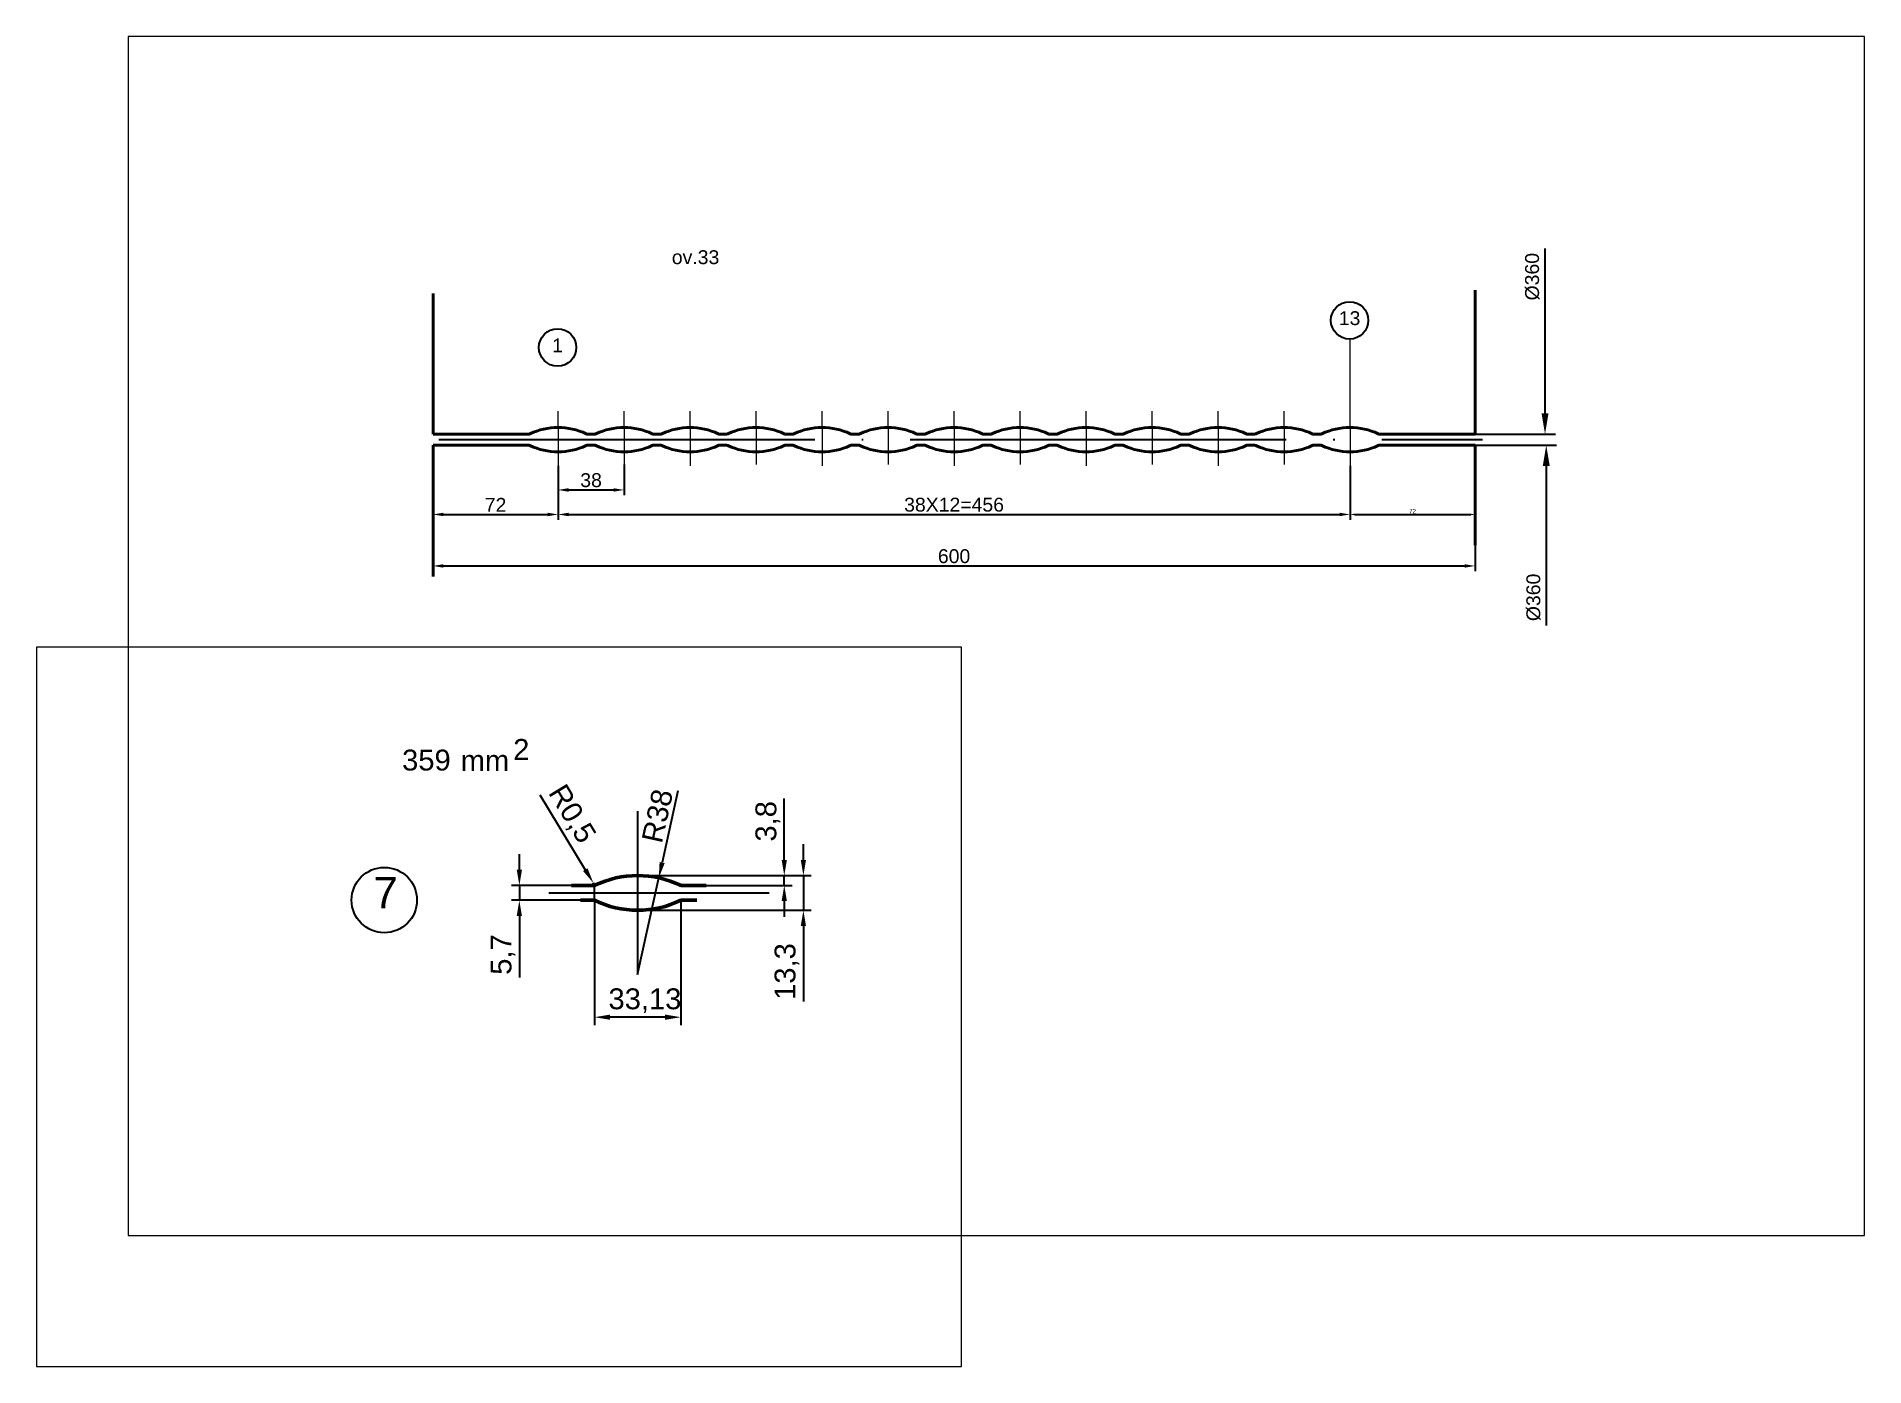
# Paper-space layout 'ov.33' of a CAD drawing. Header units: millimetres. Extents: x -53 to 298, y -44 to 211.
# The model-space entities are those that its viewports show. They can reach past a viewport. Long polylines and large blocks are cut down to what shows.
import ezdxf

# ---------------------------------------------------------------- set-up
doc = ezdxf.new("R2010")
doc.units = ezdxf.units.MM
doc.linetypes.add('ACAD_ISO04W100', pattern=[30, 24, -3, 0, -3])
for name, color, linetype, lineweight in [('контурная', 7, 'Continuous', 50), ('осевые', 4, 'ACAD_ISO04W100', 25), ('размерные', 220, 'Continuous', 25), ('тонкая', 7, 'Continuous', 25), ('тонкий', 7, 'Continuous', 20)]:
    doc.layers.add(name, color=color, linetype=linetype, lineweight=lineweight)
doc.layers.add('осевая', color=4, linetype='Continuous')
doc.layers.add('построения', color=2, linetype='Continuous', lineweight=25, plot=False)
doc.styles.add('s1v4', font='ARIAL.TTF', dxfattribs={"height": 4})
doc.styles.get("Standard").update_dxf_attribs({"font": 'ARIAL.TTF'})
doc.dimstyles.new('ISO-25', dxfattribs={"dimtxt": 2.5, "dimasz": 2.5, "dimexe": 1.25, "dimexo": 0.625, "dimtad": 1, "dimtxsty": 'Standard', "dimcen": 2.5, "dimadec": 0, "dimazin": 0, "dimtfac": 1, "dimtmove": 0, "dimatfit": 3, "dimfxl": 1, "dimarcsym": 0})
doc.dimstyles.new('s2v4', dxfattribs={"dimtxt": 8, "dimasz": 6, "dimexe": 3, "dimexo": 0, "dimgap": 1.5, "dimtad": 1, "dimtxsty": 'Standard', "dimcen": 2.5, "dimadec": 0, "dimazin": 0, "dimtfac": 1, "dimtmove": 0, "dimatfit": 3, "dimfxl": 1, "dimarcsym": 0})
doc.dimstyles.new('s2v4$0', dxfattribs={"dimtxt": 8, "dimasz": 6, "dimexe": 3, "dimexo": 0, "dimgap": 1.5, "dimtad": 1, "dimtxsty": 'Standard', "dimcen": 2.5, "dimadec": 0, "dimazin": 0, "dimtfac": 1, "dimtmove": 0, "dimatfit": 3, "dimfxl": 1, "dimarcsym": 0})
doc.dimstyles.new('s4v4', dxfattribs={"dimtxt": 16, "dimasz": 12, "dimexe": 6, "dimexo": 0, "dimgap": 3, "dimtad": 1, "dimtxsty": 'Standard', "dimcen": 2.5, "dimadec": 0, "dimazin": 0, "dimtfac": 1, "dimtmove": 0, "dimatfit": 3, "dimfxl": 1, "dimarcsym": 0})

# ---------------------------------------------------------------- blocks, each defined once
blk = doc.blocks.new('*D385')
at = {"layer": 'Defpoints', "color": 0}
for p in [(29677.73, -1840.19), (29677.73, -1852.25), (29077.73, -1858.4)]:
    blk.add_point(p, dxfattribs=at)
at = {"layer": 'тонкий', "color": 0, "lineweight": -2}
for p, q in [((29677.73, -1840.19), (29677.73, -1855.25)), ((29077.73, -1858.4), (29077.73, -1849.25)), ((29083.73, -1852.25), (29671.73, -1852.25))]:
    blk.add_line(p, q, dxfattribs=at)
at = {"layer": 'тонкий', "color": 0}
for points in [[(29083.73, -1851.25), (29083.73, -1853.25), (29077.73, -1852.25)], [(29671.73, -1851.25), (29671.73, -1853.25), (29677.73, -1852.25)]]:
    blk.add_solid(points, dxfattribs=at)
at = {"layer": 'тонкий', "color": 0, "insert": (29377.73, -1846.67), "char_height": 8, "attachment_point": 5}
blk.add_mtext('600', dxfattribs=at)
blk = doc.blocks.new('*D386')
at = {"layer": 'Defpoints', "color": 0}
for p in [(29187.73, -1793.75), (29149.73, -1794.6), (29187.73, -1808.5)]:
    blk.add_point(p, dxfattribs=at)
at = {"layer": 'тонкий', "color": 0, "lineweight": -2}
for p, q in [((29187.73, -1793.75), (29187.73, -1811.5)), ((29149.73, -1794.6), (29149.73, -1811.5)), ((29155.73, -1808.5), (29181.73, -1808.5))]:
    blk.add_line(p, q, dxfattribs=at)
at = {"layer": 'тонкий', "color": 0}
for points in [[(29155.73, -1807.5), (29155.73, -1809.5), (29149.73, -1808.5)], [(29181.73, -1807.5), (29181.73, -1809.5), (29187.73, -1808.5)]]:
    blk.add_solid(points, dxfattribs=at)
at = {"layer": 'тонкий', "color": 0, "insert": (29168.73, -1802.91), "char_height": 8, "attachment_point": 5}
blk.add_mtext('38', dxfattribs=at)
blk = doc.blocks.new('*D387')
at = {"layer": 'Defpoints', "color": 0}
for p in [(29149.73, -1795.23), (29605.73, -1794.6), (29605.73, -1822.61)]:
    blk.add_point(p, dxfattribs=at)
at = {"layer": 'тонкий', "color": 0, "lineweight": -2}
for p, q in [((29149.73, -1795.23), (29149.73, -1825.61)), ((29605.73, -1794.6), (29605.73, -1825.61)), ((29155.73, -1822.61), (29599.73, -1822.61))]:
    blk.add_line(p, q, dxfattribs=at)
at = {"layer": 'тонкий', "color": 0}
for points in [[(29155.73, -1821.61), (29155.73, -1823.61), (29149.73, -1822.61)], [(29599.73, -1821.61), (29599.73, -1823.61), (29605.73, -1822.61)]]:
    blk.add_solid(points, dxfattribs=at)
at = {"layer": 'тонкий', "color": 0, "insert": (29377.73, -1817.02), "char_height": 8, "attachment_point": 5}
blk.add_mtext('38X12=456', dxfattribs=at)
blk = doc.blocks.new('*D388')
at = {"layer": 'Defpoints', "color": 0}
for p in [(29077.73, -1782.73), (29149.73, -1794.6), (29149.73, -1822.61)]:
    blk.add_point(p, dxfattribs=at)
at = {"layer": 'тонкий', "color": 0, "lineweight": -2}
for p, q in [((29077.73, -1782.73), (29077.73, -1825.61)), ((29149.73, -1794.6), (29149.73, -1825.61)), ((29083.73, -1822.61), (29143.73, -1822.61))]:
    blk.add_line(p, q, dxfattribs=at)
at = {"layer": 'тонкий', "color": 0}
for points in [[(29083.73, -1821.61), (29083.73, -1823.61), (29077.73, -1822.61)], [(29143.73, -1821.61), (29143.73, -1823.61), (29149.73, -1822.61)]]:
    blk.add_solid(points, dxfattribs=at)
at = {"layer": 'тонкий', "color": 0, "insert": (29113.73, -1817.09), "char_height": 8, "attachment_point": 5}
blk.add_mtext('72', dxfattribs=at)
blk = doc.blocks.new('*D389')
at = {"color": 0, "lineweight": -2}
for p, q in [((29677.73, -1783.36), (29677.73, -1823.86)), ((29605.73, -1795.23), (29605.73, -1823.86)), ((29608.23, -1822.61), (29675.23, -1822.61))]:
    blk.add_line(p, q, dxfattribs=at)
at = {"color": 0}
for points in [[(29608.23, -1822.19), (29608.23, -1823.03), (29605.73, -1822.61)], [(29675.23, -1822.19), (29675.23, -1823.03), (29677.73, -1822.61)]]:
    blk.add_solid(points, dxfattribs=at)
at = {"layer": 'Defpoints', "color": 0}
for p in [(29677.73, -1782.73), (29605.73, -1794.6), (29677.73, -1822.61)]:
    blk.add_point(p, dxfattribs=at)
at = {"color": 0, "lineweight": 15, "insert": (29641.73, -1820.73), "char_height": 2.5, "attachment_point": 5}
blk.add_mtext('72', dxfattribs=at)
blk = doc.blocks.new('*D390')
at = {"layer": 'Defpoints', "color": 0}
for p in [(28811.97, -1777.39), (28845.1, -1777.39), (28811.97, -1822.2)]:
    blk.add_point(p, dxfattribs=at)
at = {"layer": 'тонкий', "color": 0, "lineweight": -2}
for p, q in [((28811.97, -1777.39), (28811.97, -1825.2)), ((28845.1, -1777.39), (28845.1, -1825.2)), ((28839.1, -1822.2), (28817.97, -1822.2))]:
    blk.add_line(p, q, dxfattribs=at)
at = {"layer": 'тонкий', "color": 0}
for points in [[(28817.97, -1821.2), (28817.97, -1823.2), (28811.97, -1822.2)], [(28839.1, -1821.2), (28839.1, -1823.2), (28845.1, -1822.2)]]:
    blk.add_solid(points, dxfattribs=at)
at = {"layer": 'тонкий', "color": 0, "insert": (28831.35, -1815.9), "char_height": 8, "attachment_point": 5}
blk.add_mtext('33,13', dxfattribs=at)
blk = doc.blocks.new('*D383')
at = {"layer": 'Defpoints', "color": 0}
for p in [(28811.6, -1770.76), (28811.86, -1771.19)]:
    blk.add_point(p, dxfattribs=at)
at = {"layer": 'тонкий', "color": 0, "lineweight": -2}
for p, q in [((28791.03, -1736.99), (28808.48, -1765.64)), ((28811.86, -1771.19), (28811.6, -1770.76))]:
    blk.add_line(p, q, dxfattribs=at)
blk.add_arc((28811.86, -1771.19), 0.5, 121.33768, 270, dxfattribs=at)
at = {"layer": 'тонкий', "color": 0}
blk.add_solid([(28809.33, -1765.12), (28807.62, -1766.16), (28811.6, -1770.76)], dxfattribs=at)
at = {"layer": 'тонкий', "color": 0, "insert": (28802.99, -1744.5), "char_height": 8, "attachment_point": 5, "rotation": 301.33768}
blk.add_mtext('R0,5', dxfattribs=at)
blk = doc.blocks.new('*D391')
at = {"layer": 'Defpoints', "color": 0}
for p in [(28828.53, -1767.89), (28854.77, -1771.69), (28884.78, -1767.89)]:
    blk.add_point(p, dxfattribs=at)
at = {"layer": 'тонкий', "color": 0, "lineweight": -2}
for p, q in [((28884.78, -1761.89), (28884.78, -1738.31)), ((28828.53, -1767.89), (28887.78, -1767.89)), ((28854.77, -1771.69), (28887.78, -1771.69)), ((28884.78, -1771.69), (28884.78, -1767.89)), ((28884.78, -1777.69), (28884.78, -1783.69))]:
    blk.add_line(p, q, dxfattribs=at)
at = {"layer": 'тонкий', "color": 0}
for points in [[(28883.78, -1761.89), (28885.78, -1761.89), (28884.78, -1767.89)], [(28883.78, -1777.69), (28885.78, -1777.69), (28884.78, -1771.69)]]:
    blk.add_solid(points, dxfattribs=at)
at = {"layer": 'тонкий', "color": 0, "insert": (28878.47, -1747.1), "char_height": 8, "attachment_point": 5, "rotation": 90}
blk.add_mtext('3,8', dxfattribs=at)
blk = doc.blocks.new('*D392')
at = {"layer": 'Defpoints', "color": 0}
for p in [(28863.92, -1767.89), (28828.53, -1781.19), (28892.11, -1781.19)]:
    blk.add_point(p, dxfattribs=at)
at = {"layer": 'тонкий', "color": 0, "lineweight": -2}
for p, q in [((28892.11, -1761.89), (28892.11, -1755.89)), ((28863.92, -1767.89), (28895.11, -1767.89)), ((28892.11, -1767.89), (28892.11, -1781.19)), ((28828.53, -1781.19), (28895.11, -1781.19)), ((28892.11, -1787.19), (28892.11, -1816.22))]:
    blk.add_line(p, q, dxfattribs=at)
at = {"layer": 'тонкий', "color": 0}
for points in [[(28891.11, -1761.89), (28893.11, -1761.89), (28892.11, -1767.89)], [(28891.11, -1787.19), (28893.11, -1787.19), (28892.11, -1781.19)]]:
    blk.add_solid(points, dxfattribs=at)
at = {"layer": 'тонкий', "color": 0, "insert": (28885.8, -1804.7), "char_height": 8, "attachment_point": 5, "rotation": 90}
blk.add_mtext('13,3', dxfattribs=at)
blk = doc.blocks.new('*D384')
at = {"layer": 'Defpoints', "color": 0}
for p in [(28836.66, -1768.77), (28828.53, -1805.89)]:
    blk.add_point(p, dxfattribs=at)
at = {"layer": 'тонкий', "color": 0, "lineweight": -2}
for p, q in [((28843.96, -1735.43), (28837.94, -1762.91)), ((28828.53, -1805.89), (28836.66, -1768.77))]:
    blk.add_line(p, q, dxfattribs=at)
at = {"layer": 'тонкий', "color": 0}
blk.add_solid([(28836.97, -1762.69), (28838.92, -1763.12), (28836.66, -1768.77)], dxfattribs=at)
at = {"layer": 'тонкий', "color": 0, "insert": (28836.14, -1745.04), "char_height": 8, "attachment_point": 5, "rotation": 77.6507}
blk.add_mtext('R38', dxfattribs=at)
blk = doc.blocks.new('*D393')
at = {"layer": 'Defpoints', "color": 0}
for p in [(28803.18, -1771.69), (28783.19, -1777.39), (28806.63, -1777.39)]:
    blk.add_point(p, dxfattribs=at)
at = {"layer": 'тонкий', "color": 0, "lineweight": -2}
for p, q in [((28783.19, -1765.69), (28783.19, -1759.69)), ((28803.18, -1771.69), (28780.19, -1771.69)), ((28783.19, -1771.69), (28783.19, -1777.39)), ((28806.63, -1777.39), (28780.19, -1777.39)), ((28783.19, -1783.39), (28783.19, -1806.95))]:
    blk.add_line(p, q, dxfattribs=at)
at = {"layer": 'тонкий', "color": 0}
for points in [[(28782.19, -1765.69), (28784.19, -1765.69), (28783.19, -1771.69)], [(28782.19, -1783.39), (28784.19, -1783.39), (28783.19, -1777.39)]]:
    blk.add_solid(points, dxfattribs=at)
at = {"layer": 'тонкий', "color": 0, "insert": (28776.9, -1798.17), "char_height": 8, "attachment_point": 5, "rotation": 90}
blk.add_mtext('5,7', dxfattribs=at)
blk = doc.blocks.new('*D394')
at = {"layer": 'Defpoints', "color": 0}
for p in [(29677.73, -1727.07), (29717.99, -1727.07), (29677.73, -1776.33)]:
    blk.add_point(p, dxfattribs=at)
at = {"layer": 'тонкая', "color": 0, "lineweight": -2}
for p, q in [((29717.99, -1727.07), (29717.99, -1669.54)), ((29717.99, -1764.33), (29717.99, -1727.07)), ((29677.73, -1776.33), (29723.99, -1776.33))]:
    blk.add_line(p, q, dxfattribs=at)
at = {"layer": 'тонкая', "color": 0}
blk.add_solid([(29715.99, -1764.33), (29719.99, -1764.33), (29717.99, -1776.33)], dxfattribs=at)
at = {"layer": 'тонкая', "color": 0, "insert": (29710.68, -1685.72), "char_height": 8, "attachment_point": 5, "rotation": 90}
blk.add_mtext('%%C360', dxfattribs=at)
blk = doc.blocks.new('_None')
blk = doc.blocks.new('*D395')
at = {"layer": 'Defpoints', "color": 0}
for p in [(29677.73, -1782.73), (29677.73, -1829), (29718.69, -1829)]:
    blk.add_point(p, dxfattribs=at)
at = {"layer": 'тонкая', "color": 0, "lineweight": -2}
for p, q in [((29677.73, -1782.73), (29724.69, -1782.73)), ((29718.69, -1794.73), (29718.69, -1829)), ((29718.69, -1829), (29718.69, -1886.53))]:
    blk.add_line(p, q, dxfattribs=at)
at = {"layer": 'тонкая', "color": 0}
blk.add_solid([(29716.69, -1794.73), (29720.69, -1794.73), (29718.69, -1782.73)], dxfattribs=at)
at = {"layer": 'тонкая', "color": 0, "insert": (29711.39, -1870.36), "char_height": 8, "attachment_point": 5, "rotation": 90}
blk.add_mtext('%%C360', dxfattribs=at)

msp = doc.modelspace()

# ---------------------------------------------------------------- linework, layer by layer
at = {"lineweight": 40}
for p, q in [((29077.7255, -1776.3349), (29077.7255, -1695.4218)), ((29677.7255, -1776.3349), (29677.7255, -1693.48)), ((29132.7079, -1776.3349), (29077.7255, -1776.3349)), ((29166.7431, -1776.3349), (29170.8757, -1776.3349)), ((29208.7079, -1776.3349), (29204.7431, -1776.3349)), ((29242.7431, -1776.3349), (29246.8757, -1776.3349)), ((29246.7079, -1776.3349), (29247.5586, -1776.1449)), ((29284.7079, -1776.3349), (29280.7431, -1776.3349)), ((29322.7079, -1776.3349), (29318.7431, -1776.3349)), ((29356.7431, -1776.3349), (29360.8757, -1776.3349)), ((29394.7431, -1776.3349), (29398.8757, -1776.3349)), ((29436.7079, -1776.3349), (29432.7431, -1776.3349)), ((29474.7079, -1776.3349), (29470.7431, -1776.3349)), ((29508.7431, -1776.3349), (29512.8757, -1776.3349)), ((29550.7079, -1776.3349), (29546.7431, -1776.3349)), ((29550.7079, -1776.3349), (29551.5586, -1776.1449)), ((29584.7431, -1776.3349), (29588.8757, -1776.3349)), ((29622.7431, -1776.3349), (29677.7255, -1776.3349)), ((29132.7079, -1782.7349), (29077.7255, -1782.7349)), ((29077.7255, -1782.7349), (29077.7255, -1858.401)), ((29166.7431, -1782.7349), (29170.9853, -1782.7349)), ((29208.7079, -1782.7349), (29204.7431, -1782.7349)), ((29242.7431, -1782.7349), (29246.9853, -1782.7349)), ((29246.7079, -1782.7349), (29247.5586, -1782.9249)), ((29284.7079, -1782.7349), (29280.7431, -1782.7349)), ((29322.7079, -1782.7349), (29318.7431, -1782.7349)), ((29356.7431, -1782.7349), (29360.9853, -1782.7349)), ((29360.7079, -1782.7349), (29356.7431, -1782.7349)), ((29394.7431, -1782.7349), (29398.9853, -1782.7349)), ((29436.7079, -1782.7349), (29432.7431, -1782.7349)), ((29474.7079, -1782.7349), (29470.7431, -1782.7349)), ((29508.7431, -1782.7349), (29512.9853, -1782.7349)), ((29550.7079, -1782.7349), (29546.7431, -1782.7349)), ((29550.7079, -1782.7349), (29551.5586, -1782.9249)), ((29584.7431, -1782.7349), (29588.9853, -1782.7349)), ((29622.7431, -1782.7349), (29677.7255, -1782.7349)), ((29677.7255, -1782.7349), (29677.7255, -1840.1936))]:
    msp.add_line(p, q, dxfattribs=at)
at = {"lineweight": 15}
for p, q in [((29605.7255, -1772.5349), (29605.7255, -1721.6208)), ((29149.7255, -1772.5349), (29149.7255, -1763.2122)), ((29187.7255, -1772.5349), (29187.7255, -1763.2122)), ((29225.7255, -1772.5349), (29225.7255, -1763.2122)), ((29263.7255, -1772.5349), (29263.7255, -1763.2122)), ((29301.7255, -1772.5349), (29301.7255, -1763.2122)), ((29339.7255, -1772.5349), (29339.7255, -1763.2122)), ((29377.7255, -1772.5349), (29377.7255, -1763.2122)), ((29415.7255, -1772.5349), (29415.7255, -1763.2122)), ((29453.7255, -1772.5349), (29453.7255, -1763.2122)), ((29491.7255, -1772.5349), (29491.7255, -1763.2122)), ((29529.7255, -1772.5349), (29529.7255, -1763.2122)), ((29567.7255, -1772.5349), (29567.7255, -1763.2122)), ((29149.7255, -1772.5349), (29149.7255, -1794.6041)), ((29187.7255, -1772.5349), (29187.7255, -1793.7525)), ((29225.7255, -1772.5349), (29225.7255, -1794.6041)), ((29263.7255, -1772.5349), (29263.7255, -1793.7525)), ((29301.7255, -1772.5349), (29301.7255, -1794.6041)), ((29339.7255, -1772.5349), (29339.7255, -1793.7525)), ((29377.7255, -1772.5349), (29377.7255, -1794.6041)), ((29415.7255, -1772.5349), (29415.7255, -1793.7525)), ((29453.7255, -1772.5349), (29453.7255, -1794.6041)), ((29491.7255, -1772.5349), (29491.7255, -1793.7525)), ((29529.7255, -1772.5349), (29529.7255, -1794.6041)), ((29567.7255, -1772.5349), (29567.7255, -1793.7525)), ((29605.7255, -1772.5349), (29605.7255, -1794.6041))]:
    msp.add_line(p, q, dxfattribs=at)
for centre in [(29605.4658, -1710.8703), (29149.4442, -1726.4703)]:
    msp.add_circle(centre, 10.7536)
at = {"lineweight": 40}
for centre, radius, start, end in [((29149.7255, -1810.5401), 38.0052, 64.8249338, 115.1750662), ((29187.7255, -1810.5401), 38.0052, 64.8249338, 115.1750662), ((29225.7255, -1810.5401), 38.0052, 64.8249338, 115.1750662), ((29263.7255, -1810.5401), 38.0052, 64.8249338, 115.1750662), ((29301.7255, -1810.5401), 38.0052, 64.8249338, 115.1750662), ((29339.7255, -1810.5401), 38.0052, 64.8249338, 115.1750662), ((29377.7255, -1810.5401), 38.0052, 64.8249338, 115.1750662), ((29415.7255, -1810.5401), 38.0052, 64.8249338, 115.1750662), ((29453.7255, -1810.5401), 38.0052, 64.8249338, 115.1750662), ((29491.7255, -1810.5401), 38.0052, 64.8249338, 115.1750662), ((29529.7255, -1810.5401), 38.0052, 64.8249338, 115.1750662), ((29567.7255, -1810.5401), 38.0052, 64.8249338, 115.1750662), ((29605.7255, -1810.5401), 38.0052, 64.8249338, 115.1750662), ((29132.7079, -1774.3349), 2, 270, 295.1750662), ((29166.7431, -1774.3349), 2, 244.8249338, 270), ((29170.7079, -1774.3349), 2, 270, 295.1750662), ((29204.7431, -1774.3349), 2, 244.8249338, 270), ((29208.7079, -1774.3349), 2, 270, 295.1750662), ((29242.7431, -1774.3349), 2, 244.8249338, 270), ((29280.7431, -1774.3349), 2, 244.8249338, 270), ((29284.7079, -1774.3349), 2, 270, 295.1750662), ((29318.7431, -1774.3349), 2, 244.8249338, 270), ((29322.7079, -1774.3349), 2, 270, 295.1750662), ((29356.7431, -1774.3349), 2, 244.8249338, 270), ((29360.7079, -1774.3349), 2, 270, 295.1750662), ((29394.7431, -1774.3349), 2, 244.8249338, 270), ((29398.7079, -1774.3349), 2, 270, 295.1750662), ((29432.7431, -1774.3349), 2, 244.8249338, 270), ((29436.7079, -1774.3349), 2, 270, 295.1750662), ((29470.7431, -1774.3349), 2, 244.8249338, 270), ((29474.7079, -1774.3349), 2, 270, 295.1750662), ((29508.7431, -1774.3349), 2, 244.8249338, 270), ((29512.7079, -1774.3349), 2, 270, 295.1750662), ((29546.7431, -1774.3349), 2, 244.8249338, 270), ((29584.7431, -1774.3349), 2, 244.8249338, 270), ((29588.7079, -1774.3349), 2, 270, 295.1750662), ((29622.7431, -1774.3349), 2, 244.8249338, 270), ((29132.7079, -1784.7349), 2, 64.8249338, 90), ((29149.7255, -1748.5298), 38.0052, 244.8249338, 295.1750662), ((29166.7431, -1784.7349), 2, 90, 115.1750662), ((29170.7079, -1784.7349), 2, 64.8249338, 90), ((29187.7255, -1748.5298), 38.0052, 244.8249338, 295.1750662), ((29204.7431, -1784.7349), 2, 90, 115.1750662), ((29208.7079, -1784.7349), 2, 64.8249338, 90), ((29225.7255, -1748.5298), 38.0052, 244.8249338, 295.1750662), ((29242.7431, -1784.7349), 2, 90, 115.1750662), ((29263.7255, -1748.5298), 38.0052, 244.8249338, 295.1750662), ((29280.7431, -1784.7349), 2, 90, 115.1750662), ((29284.7079, -1784.7349), 2, 64.8249338, 90), ((29301.7255, -1748.5298), 38.0052, 244.8249338, 295.1750662), ((29318.7431, -1784.7349), 2, 90, 115.1750662), ((29322.7079, -1784.7349), 2, 64.8249338, 90), ((29339.7255, -1748.5298), 38.0052, 244.8249338, 295.1750662), ((29356.7431, -1784.7349), 2, 90, 115.1750662), ((29360.7079, -1784.7349), 2, 64.8249338, 90), ((29377.7255, -1748.5298), 38.0052, 244.8249338, 295.1750662), ((29394.7431, -1784.7349), 2, 90, 115.1750662), ((29398.7079, -1784.7349), 2, 64.8249338, 90), ((29415.7255, -1748.5298), 38.0052, 244.8249338, 295.1750662), ((29432.7431, -1784.7349), 2, 90, 115.1750662), ((29436.7079, -1784.7349), 2, 64.8249338, 90), ((29453.7255, -1748.5298), 38.0052, 244.8249338, 295.1750662), ((29470.7431, -1784.7349), 2, 90, 115.1750662), ((29474.7079, -1784.7349), 2, 64.8249338, 90), ((29491.7255, -1748.5298), 38.0052, 244.8249338, 295.1750662), ((29508.7431, -1784.7349), 2, 90, 115.1750662), ((29512.7079, -1784.7349), 2, 64.8249338, 90), ((29529.7255, -1748.5298), 38.0052, 244.8249338, 295.1750662), ((29546.7431, -1784.7349), 2, 90, 115.1750662), ((29567.7255, -1748.5298), 38.0052, 244.8249338, 295.1750662), ((29584.7431, -1784.7349), 2, 90, 115.1750662), ((29588.7079, -1784.7349), 2, 64.8249338, 90), ((29605.7255, -1748.5298), 38.0052, 244.8249338, 295.1750662), ((29622.7431, -1784.7349), 2, 90, 115.1750662)]:
    msp.add_arc(centre, radius, start, end, dxfattribs=at)
at = {"layer": 'контурная'}
for p, q in [((28803.1773, -1771.6888), (28811.8563, -1771.6888)), ((28845.2126, -1771.6888), (28854.7689, -1771.6888)), ((28806.6292, -1777.3888), (28811.9706, -1777.3888)), ((28845.0983, -1777.3888), (28851.2357, -1777.3888))]:
    msp.add_line(p, q, dxfattribs=at)
for centre, radius, start, end in [((28811.8563, -1771.1888), 0.5, 270, 295.6706957), ((28828.5345, -1805.8888), 38, 64.3293043, 115.6706957), ((28845.2126, -1771.1888), 0.5, 244.3293043, 270), ((28845.2126, -1771.1888), 0.5, 244.3293043, 270), ((28828.5345, -1743.1888), 38, 244.1580672, 295.8419328)]:
    msp.add_arc(centre, radius, start, end, dxfattribs=at)
at = {"layer": 'осевая'}
for p, q in [((28828.5345, -1743.1888), (28828.5345, -1805.8888)), ((28794.4982, -1774.5388), (28879.0123, -1774.5388))]:
    msp.add_line(p, q, dxfattribs=at)
at = {"layer": 'осевые'}
msp.add_line((29081.0478, -1779.5349), (29682.0568, -1779.5349), dxfattribs=at)
at = {"layer": 'размерные'}
msp.add_line((28811.8563, -1771.6888), (28811.8563, -1777.3888), dxfattribs=at)
at = {"layer": 'тонкая'}
msp.add_circle((28731.3934, -1777.3016), 12.5323, dxfattribs=at)

# ---------------------------------------------------------------- texts
at = {"char_height": 8, "attachment_point": 5}
for s, insert in [('ov.33', (29228.8795, -1674.5472)), ('13', (29605.4638, -1709.6644)), ('1', (29149.4422, -1725.2645))]:
    msp.add_mtext(s, dxfattribs=dict(at, insert=insert))
at = {"layer": 'тонкая', "style": 's1v4'}
for s, p in [('2', (28780.821, -1723.5223)), ('359', (28738.2262, -1727.6102)), ('mm', (28760.6811, -1727.8114))]:
    msp.add_text(s, height=8, dxfattribs=at).set_placement(p)
at = {"layer": 'тонкий', "style": 's1v4'}
msp.add_text('7', height=12, dxfattribs=at).set_placement((28727.2304, -1780.4521))

# ---------------------------------------------------------------- dimensions: what is measured, and where the dimension line sits
at = {"lineweight": 15}
dim = msp.add_linear_dim(base=(29677.7255, -1822.6084), p1=(29605.7255, -1794.6041), p2=(29677.7255, -1782.7349), dimstyle='ISO-25', dxfattribs=at)
dim.commit()
dim.dimension.update_dxf_attribs({"geometry": '*D389', "text_midpoint": (29641.7255, -1820.7282)})
at = {"layer": 'тонкая'}
for base, p1, p2, picture, middle in [((29717.9865, -1727.0679), (29677.7255, -1776.3349), (29677.7255, -1727.0679), '*D394', (29717.9865, -1685.716)), ((29718.6942, -1829.0036), (29677.7255, -1782.7349), (29677.7255, -1829.0036), '*D395', (29718.6942, -1870.3556))]:
    dim = msp.add_linear_dim(base=base, p1=p1, p2=p2, angle=90, text='%%C360', dimstyle='s4v4', override={"dimtxt": 8, "dimblk2": 'None', "dimsah": 1, "dimse2": 1}, dxfattribs=at)
    dim.commit()
    dim.dimension.update_dxf_attribs({"geometry": picture, "text_midpoint": middle, "dimtype": 160})
at = {"layer": 'тонкий'}
dim = msp.add_radius_dim(center=(28811.8563, -1771.1888), mpoint=(28811.5963, -1770.7618), dimstyle='s2v4', dxfattribs=at)
dim.commit()
dim.dimension.update_dxf_attribs({"geometry": '*D383', "text_midpoint": (28797.604, -1747.7825), "dimtype": 164})
dim = msp.add_radius_dim(center=(28828.5345, -1805.8888), mpoint=(28836.6616, -1768.7681), dimstyle='s2v4', dxfattribs=at)
dim.commit()
dim.dimension.update_dxf_attribs({"geometry": '*D384', "text_midpoint": (28836.1367, -1745.0407)})
for base, p1, p2, picture, middle in [((28884.7777, -1767.8888), (28854.7689, -1771.6888), (28828.5345, -1767.8888), '*D391', (28884.7777, -1747.101)), ((28892.1056, -1781.1888), (28863.9173, -1767.8888), (28828.5345, -1781.1888), '*D392', (28892.1056, -1804.7025))]:
    dim = msp.add_linear_dim(base=base, p1=p1, p2=p2, angle=90, dimstyle='s2v4', dxfattribs=at)
    dim.commit()
    dim.dimension.update_dxf_attribs({"geometry": picture, "text_midpoint": middle, "dimtype": 160})
dim = msp.add_linear_dim(base=(28783.1883, -1777.3888), p1=(28803.1773, -1771.6888), p2=(28806.6292, -1777.3888), angle=90, dimstyle='s2v4$0', dxfattribs=at)
dim.commit()
dim.dimension.update_dxf_attribs({"geometry": '*D393', "text_midpoint": (28776.897, -1798.1712)})
dim = msp.add_linear_dim(base=(28811.9706, -1822.2039), p1=(28845.0983, -1777.3888), p2=(28811.9706, -1777.3888), dimstyle='s2v4', dxfattribs=at)
dim.commit()
dim.dimension.update_dxf_attribs({"geometry": '*D390', "text_midpoint": (28831.3451, -1822.2039), "dimtype": 160})
for base, p1, p2, picture, middle in [((29149.7255, -1822.6084), (29077.7255, -1782.7349), (29149.7255, -1794.6041), '*D388', (29113.7255, -1817.092)), ((29187.7255, -1808.5022), (29149.7255, -1794.6041), (29187.7255, -1793.7525), '*D386', (29168.7255, -1802.9149)), ((29677.7255, -1852.2531), (29077.7255, -1858.401), (29677.7255, -1840.1936), '*D385', (29377.7255, -1846.6685))]:
    dim = msp.add_linear_dim(base=base, p1=p1, p2=p2, dimstyle='s2v4', dxfattribs=at)
    dim.commit()
    dim.dimension.update_dxf_attribs({"geometry": picture, "text_midpoint": middle})
dim = msp.add_linear_dim(base=(29605.7255, -1822.6084), p1=(29149.7255, -1795.2291), p2=(29605.7255, -1794.6041), text='38X12=<>', dimstyle='s2v4', dxfattribs=at)
dim.commit()
dim.dimension.update_dxf_attribs({"geometry": '*D387', "text_midpoint": (29377.7255, -1817.021)})

psp = doc.layouts.new('ov.33')

# ---------------------------------------------------------------- viewports
at = {"layer": 'построения'}
psp.add_viewport(center=(131.28, 95.66), size=(332.9, 229.8854), view_center_point=(29402.0581, -1892.629), view_height=690.346433, dxfattribs=at)
psp.add_viewport(center=(35.92, 24.6), size=(177.33, 137.9312), view_center_point=(28775.3716, -1818.1883), view_height=275.862432, status=3, dxfattribs=at)

doc.saveas('drawing.dxf')
